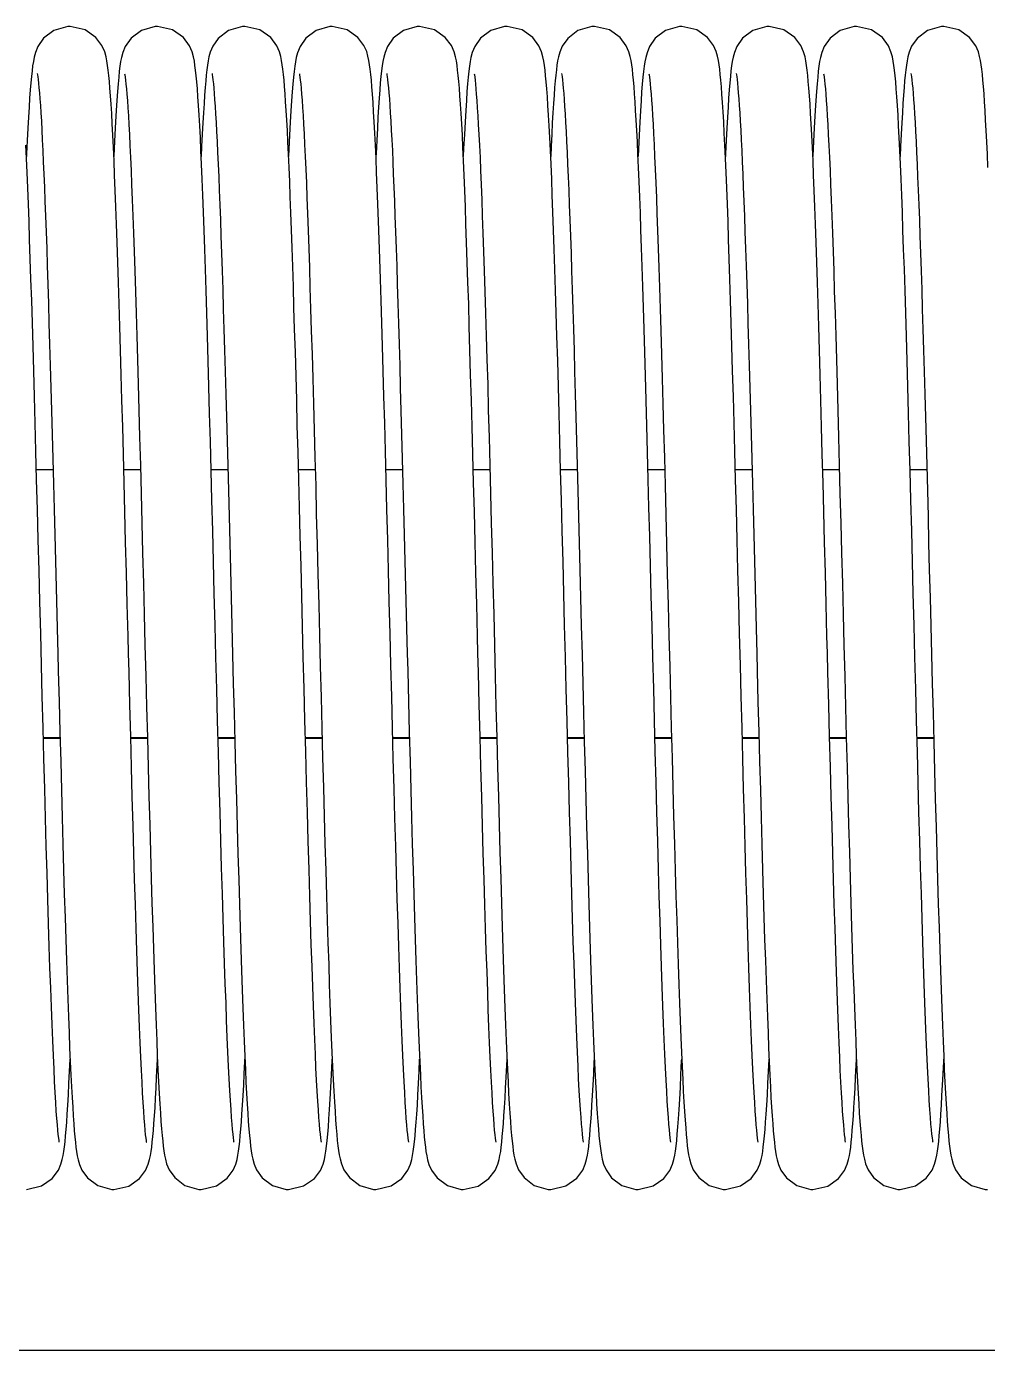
# Model space of a CAD drawing. Header units: millimetres. Extents: x 21899 to 38731, y -5425 to 3612.
# Drawn here: x 33896.1 to 33984.1, y 3114 to 3235.3 of the extents above; entities that cross this region are included whole.
import ezdxf

# ---------------------------------------------------------------- set-up
doc = ezdxf.new("R2010")
doc.units = ezdxf.units.MM

msp = doc.modelspace()

# ---------------------------------------------------------------- linework, layer by layer
at = {"color": 7, "linetype": 'Continuous'}
for p, q in [((33897.04, 3194.69), (33898.57, 3194.69)), ((33905.04, 3194.69), (33906.57, 3194.69)), ((33913.04, 3194.69), (33914.57, 3194.69)), ((33921.04, 3194.69), (33922.57, 3194.69)), ((33929.04, 3194.69), (33930.57, 3194.69)), ((33937.04, 3194.69), (33938.57, 3194.69)), ((33945.04, 3194.69), (33946.57, 3194.69)), ((33953.04, 3194.69), (33954.57, 3194.69)), ((33961.04, 3194.69), (33962.57, 3194.69)), ((33969.04, 3194.69), (33970.57, 3194.69)), ((33977.04, 3194.69), (33978.57, 3194.69)), ((33897.67, 3170.08), (33899.2, 3170.08)), ((33905.67, 3170.08), (33907.2, 3170.08)), ((33913.67, 3170.08), (33915.2, 3170.08)), ((33921.67, 3170.08), (33923.2, 3170.08)), ((33929.67, 3170.08), (33931.2, 3170.08)), ((33937.67, 3170.08), (33939.2, 3170.08)), ((33945.67, 3170.08), (33947.2, 3170.08)), ((33953.67, 3170.08), (33955.2, 3170.08)), ((33961.67, 3170.08), (33963.2, 3170.08)), ((33969.67, 3170.08), (33971.2, 3170.08)), ((33977.67, 3170.08), (33979.2, 3170.08)), ((34242.74, 3114), (32884.59, 3114))]:
    msp.add_line(p, q, dxfattribs=at)
at = {"color": 9, "linetype": 'Continuous'}
for p, q in [((33897.67, 3170.15), (33899.2, 3170.15)), ((33905.67, 3170.15), (33907.2, 3170.15)), ((33913.67, 3170.15), (33915.2, 3170.15)), ((33921.67, 3170.15), (33923.2, 3170.15)), ((33929.67, 3170.15), (33931.2, 3170.15)), ((33937.67, 3170.15), (33939.2, 3170.15)), ((33945.67, 3170.15), (33947.2, 3170.15)), ((33953.67, 3170.15), (33955.2, 3170.15)), ((33961.67, 3170.15), (33963.2, 3170.15)), ((33969.67, 3170.15), (33971.2, 3170.15)), ((33977.67, 3170.15), (33979.2, 3170.15))]:
    msp.add_line(p, q, dxfattribs=at)
at = {"color": 7, "linetype": 'Continuous'}
for points in [[(33900.13, 3235.25), (33899.91, 3235.24), (33898.64, 3234.88), (33897.7, 3234.17), (33897.18, 3233.43), (33896.96, 3232.88), (33896.84, 3232.45), (33896.76, 3232.05), (33896.69, 3231.64), (33896.64, 3231.19), (33896.58, 3230.68), (33896.53, 3230.1), (33896.47, 3229.44)], [(33903.77, 3229.6), (33903.72, 3230.22), (33903.67, 3230.77), (33903.61, 3231.26), (33903.56, 3231.69), (33903.5, 3232.09), (33903.42, 3232.48), (33903.29, 3232.92), (33903.04, 3233.5), (33902.48, 3234.25), (33901.49, 3234.94), (33900.13, 3235.25)], [(33908.13, 3235.25), (33907.91, 3235.24), (33906.65, 3234.88), (33905.71, 3234.18), (33905.18, 3233.43), (33904.95, 3232.86), (33904.83, 3232.42), (33904.75, 3232.03), (33904.69, 3231.62), (33904.63, 3231.15), (33904.58, 3230.62), (33904.52, 3230), (33904.46, 3229.29)], [(33911.78, 3229.54), (33911.72, 3230.18), (33911.67, 3230.74), (33911.62, 3231.24), (33911.56, 3231.68), (33911.5, 3232.08), (33911.42, 3232.47), (33911.29, 3232.92), (33911.05, 3233.48), (33910.5, 3234.23), (33909.51, 3234.93), (33908.13, 3235.25)], [(33916.13, 3235.25), (33915.91, 3235.24), (33914.63, 3234.87), (33913.69, 3234.16), (33913.18, 3233.44), (33912.96, 3232.9), (33912.84, 3232.47), (33912.76, 3232.09), (33912.7, 3231.7), (33912.65, 3231.27), (33912.59, 3230.8), (33912.54, 3230.26), (33912.49, 3229.65), (33912.44, 3228.97)], [(33919.81, 3229.09), (33919.76, 3229.75), (33919.71, 3230.33), (33919.66, 3230.86), (33919.61, 3231.33), (33919.55, 3231.74), (33919.49, 3232.12), (33919.41, 3232.5), (33919.29, 3232.92), (33919.05, 3233.49), (33918.49, 3234.24), (33917.51, 3234.93), (33916.13, 3235.25)], [(33924.13, 3235.25), (33923.91, 3235.24), (33922.65, 3234.88), (33921.71, 3234.18), (33921.18, 3233.42), (33920.95, 3232.85), (33920.83, 3232.42), (33920.75, 3232.02), (33920.69, 3231.61), (33920.63, 3231.14), (33920.57, 3230.6), (33920.52, 3229.98), (33920.46, 3229.27)], [(33927.81, 3229.05), (33927.76, 3229.73), (33927.71, 3230.33), (33927.66, 3230.86), (33927.61, 3231.33), (33927.55, 3231.75), (33927.49, 3232.14), (33927.4, 3232.53), (33927.28, 3232.96), (33927.03, 3233.51), (33926.48, 3234.25), (33925.5, 3234.94), (33924.13, 3235.25)], [(33932.13, 3235.25), (33931.91, 3235.24), (33930.64, 3234.88), (33929.7, 3234.17), (33929.18, 3233.43), (33928.96, 3232.88), (33928.84, 3232.45), (33928.76, 3232.05), (33928.69, 3231.64), (33928.64, 3231.19), (33928.58, 3230.68), (33928.53, 3230.1), (33928.47, 3229.44)], [(33935.77, 3229.6), (33935.72, 3230.22), (33935.67, 3230.77), (33935.61, 3231.26), (33935.56, 3231.69), (33935.5, 3232.09), (33935.42, 3232.48), (33935.29, 3232.92), (33935.04, 3233.5), (33934.48, 3234.25), (33933.49, 3234.94), (33932.13, 3235.25)], [(33940.13, 3235.25), (33939.91, 3235.24), (33938.65, 3234.88), (33937.71, 3234.18), (33937.18, 3233.43), (33936.95, 3232.86), (33936.83, 3232.42), (33936.75, 3232.03), (33936.69, 3231.62), (33936.63, 3231.15), (33936.58, 3230.62), (33936.52, 3230), (33936.46, 3229.29)], [(33943.78, 3229.54), (33943.72, 3230.18), (33943.67, 3230.74), (33943.62, 3231.24), (33943.56, 3231.68), (33943.5, 3232.08), (33943.42, 3232.47), (33943.29, 3232.92), (33943.05, 3233.48), (33942.5, 3234.23), (33941.51, 3234.93), (33940.13, 3235.25)], [(33948.13, 3235.25), (33947.91, 3235.24), (33946.63, 3234.87), (33945.69, 3234.16), (33945.18, 3233.44), (33944.96, 3232.9), (33944.84, 3232.47), (33944.76, 3232.09), (33944.7, 3231.7), (33944.65, 3231.27), (33944.59, 3230.8), (33944.54, 3230.26), (33944.49, 3229.65), (33944.44, 3228.97)], [(33951.81, 3229.09), (33951.76, 3229.75), (33951.71, 3230.33), (33951.66, 3230.86), (33951.61, 3231.33), (33951.55, 3231.74), (33951.49, 3232.12), (33951.41, 3232.5), (33951.29, 3232.92), (33951.05, 3233.49), (33950.49, 3234.24), (33949.51, 3234.93), (33948.13, 3235.25)], [(33956.13, 3235.25), (33955.91, 3235.24), (33954.65, 3234.88), (33953.71, 3234.18), (33953.18, 3233.42), (33952.95, 3232.85), (33952.83, 3232.42), (33952.75, 3232.02), (33952.69, 3231.61), (33952.63, 3231.14), (33952.57, 3230.6), (33952.52, 3229.98), (33952.46, 3229.27)], [(33959.81, 3229.05), (33959.76, 3229.73), (33959.71, 3230.33), (33959.66, 3230.86), (33959.61, 3231.33), (33959.55, 3231.75), (33959.49, 3232.14), (33959.4, 3232.53), (33959.28, 3232.96), (33959.03, 3233.51), (33958.48, 3234.25), (33957.5, 3234.94), (33956.13, 3235.25)], [(33964.13, 3235.25), (33963.91, 3235.24), (33962.64, 3234.88), (33961.7, 3234.17), (33961.18, 3233.43), (33960.96, 3232.88), (33960.84, 3232.45), (33960.76, 3232.05), (33960.69, 3231.64), (33960.64, 3231.19), (33960.58, 3230.68), (33960.53, 3230.1), (33960.47, 3229.44)], [(33967.77, 3229.6), (33967.72, 3230.22), (33967.67, 3230.77), (33967.61, 3231.26), (33967.56, 3231.69), (33967.5, 3232.09), (33967.42, 3232.48), (33967.29, 3232.92), (33967.04, 3233.5), (33966.48, 3234.25), (33965.49, 3234.94), (33964.13, 3235.25)], [(33972.13, 3235.25), (33971.91, 3235.24), (33970.65, 3234.88), (33969.71, 3234.18), (33969.18, 3233.43), (33968.95, 3232.86), (33968.83, 3232.42), (33968.75, 3232.03), (33968.69, 3231.62), (33968.63, 3231.15), (33968.58, 3230.62), (33968.52, 3230), (33968.46, 3229.29)], [(33975.78, 3229.54), (33975.72, 3230.18), (33975.67, 3230.74), (33975.62, 3231.24), (33975.56, 3231.68), (33975.5, 3232.08), (33975.42, 3232.47), (33975.29, 3232.92), (33975.05, 3233.48), (33974.5, 3234.23), (33973.51, 3234.93), (33972.13, 3235.25)], [(33980.13, 3235.25), (33979.91, 3235.24), (33978.63, 3234.87), (33977.69, 3234.16), (33977.18, 3233.44), (33976.96, 3232.9), (33976.84, 3232.47), (33976.76, 3232.09), (33976.7, 3231.7), (33976.65, 3231.27), (33976.59, 3230.8), (33976.54, 3230.26), (33976.49, 3229.65), (33976.44, 3228.97)], [(33983.81, 3229.09), (33983.76, 3229.75), (33983.71, 3230.33), (33983.66, 3230.86), (33983.61, 3231.33), (33983.55, 3231.74), (33983.49, 3232.12), (33983.41, 3232.5), (33983.29, 3232.92), (33983.05, 3233.49), (33982.49, 3234.24), (33981.51, 3234.93), (33980.13, 3235.25)], [(33897.12, 3230.93), (33897.12, 3230.93), (33897.14, 3230.83), (33897.17, 3230.65), (33897.2, 3230.39), (33897.23, 3230.05), (33897.27, 3229.64), (33897.31, 3229.17), (33897.36, 3228.62), (33897.4, 3228.01), (33897.44, 3227.33), (33897.49, 3226.59), (33897.53, 3225.76), (33897.58, 3224.87), (33897.63, 3223.9), (33897.67, 3222.86), (33897.72, 3221.73), (33897.77, 3220.53), (33897.82, 3219.25), (33897.87, 3217.88), (33897.92, 3216.44), (33897.98, 3214.92), (33898.03, 3213.32), (33898.08, 3211.64), (33898.14, 3209.89), (33898.19, 3208.06), (33898.25, 3206.16), (33898.31, 3204.19), (33898.36, 3202.15), (33898.42, 3200.04), (33898.48, 3197.88), (33898.54, 3195.66), (33898.6, 3193.38), (33898.66, 3191.06), (33898.72, 3188.7), (33898.78, 3186.29), (33898.85, 3183.86), (33898.91, 3181.4), (33898.97, 3178.92), (33899, 3177.85)], [(33905.12, 3230.92), (33905.14, 3230.82), (33905.17, 3230.62), (33905.2, 3230.34), (33905.24, 3229.98), (33905.28, 3229.55), (33905.32, 3229.05), (33905.37, 3228.47), (33905.41, 3227.81), (33905.46, 3227.08), (33905.5, 3226.26), (33905.55, 3225.35), (33905.6, 3224.35), (33905.66, 3223.25), (33905.71, 3222.06), (33905.76, 3220.77), (33905.82, 3219.39), (33905.87, 3217.9), (33905.93, 3216.32), (33905.99, 3214.64), (33906.05, 3212.87), (33906.1, 3210.99), (33906.17, 3209.01), (33906.23, 3206.93), (33906.29, 3204.75), (33906.36, 3202.48), (33906.42, 3200.11), (33906.49, 3197.64), (33906.56, 3195.09), (33906.62, 3192.47), (33906.69, 3189.78), (33906.76, 3187.04), (33906.84, 3184.25), (33906.91, 3181.43), (33906.98, 3178.6)], [(33913.12, 3230.93), (33913.14, 3230.82), (33913.17, 3230.63), (33913.2, 3230.36), (33913.24, 3230.01), (33913.28, 3229.6), (33913.32, 3229.11), (33913.36, 3228.56), (33913.4, 3227.93), (33913.45, 3227.24), (33913.49, 3226.47), (33913.54, 3225.63), (33913.59, 3224.72), (33913.63, 3223.72), (33913.68, 3222.65), (33913.73, 3221.49), (33913.78, 3220.25), (33913.83, 3218.93), (33913.89, 3217.53), (33913.94, 3216.05), (33913.99, 3214.49), (33914.05, 3212.86), (33914.1, 3211.15), (33914.15, 3209.37), (33914.21, 3207.53), (33914.27, 3205.62), (33914.32, 3203.64), (33914.38, 3201.59), (33914.44, 3199.48), (33914.5, 3197.3), (33914.56, 3195.06), (33914.62, 3192.75), (33914.68, 3190.39), (33914.74, 3187.96), (33914.8, 3185.49), (33914.87, 3182.95), (33914.93, 3180.37), (33915, 3177.75), (33915.07, 3175.09), (33915.14, 3172.42), (33915.21, 3169.74), (33915.28, 3167.09), (33915.35, 3164.49), (33915.42, 3161.95), (33915.49, 3159.49), (33915.56, 3157.13), (33915.62, 3154.88), (33915.69, 3152.74), (33915.75, 3150.72), (33915.82, 3148.81), (33915.88, 3147.02), (33915.94, 3145.34), (33916, 3143.78), (33916.06, 3142.32), (33916.12, 3140.97), (33916.17, 3139.72), (33916.23, 3138.57), (33916.28, 3137.53), (33916.34, 3136.58), (33916.39, 3135.72), (33916.44, 3134.96)], [(33921.12, 3230.92), (33921.14, 3230.82), (33921.17, 3230.62), (33921.2, 3230.34), (33921.24, 3229.99), (33921.28, 3229.56), (33921.32, 3229.06), (33921.37, 3228.49), (33921.41, 3227.84), (33921.46, 3227.11), (33921.5, 3226.31), (33921.55, 3225.41), (33921.6, 3224.43), (33921.65, 3223.35), (33921.7, 3222.18), (33921.76, 3220.92), (33921.81, 3219.56), (33921.86, 3218.11), (33921.92, 3216.56), (33921.98, 3214.92), (33922.03, 3213.18), (33922.09, 3211.34), (33922.15, 3209.4), (33922.21, 3207.37), (33922.28, 3205.24), (33922.34, 3203.01), (33922.4, 3200.69), (33922.47, 3198.28), (33922.54, 3195.78), (33922.61, 3193.2), (33922.67, 3190.55), (33922.74, 3187.84), (33922.81, 3185.09), (33922.89, 3182.3), (33922.96, 3179.48), (33923.03, 3176.65), (33923.1, 3173.83), (33923.17, 3171.03), (33923.25, 3168.27), (33923.32, 3165.57), (33923.39, 3162.94), (33923.46, 3160.39), (33923.53, 3157.95), (33923.6, 3155.62), (33923.67, 3153.42), (33923.73, 3151.33), (33923.8, 3149.37), (33923.86, 3147.52), (33923.92, 3145.8), (33923.98, 3144.18), (33924.04, 3142.68), (33924.1, 3141.29), (33924.16, 3140), (33924.22, 3138.82), (33924.27, 3137.74), (33924.33, 3136.76), (33924.38, 3135.88), (33924.44, 3135.09), (33924.49, 3134.38)], [(33929.12, 3230.93), (33929.12, 3230.93), (33929.14, 3230.83), (33929.17, 3230.65), (33929.2, 3230.39), (33929.23, 3230.05), (33929.27, 3229.64), (33929.31, 3229.17), (33929.36, 3228.62), (33929.4, 3228.01), (33929.44, 3227.33), (33929.49, 3226.59), (33929.53, 3225.76), (33929.58, 3224.87), (33929.63, 3223.9), (33929.67, 3222.86), (33929.72, 3221.73), (33929.77, 3220.53), (33929.82, 3219.25), (33929.87, 3217.88), (33929.92, 3216.44), (33929.98, 3214.92), (33930.03, 3213.32), (33930.08, 3211.64), (33930.14, 3209.89), (33930.19, 3208.06), (33930.25, 3206.16), (33930.31, 3204.19), (33930.36, 3202.15), (33930.42, 3200.04), (33930.48, 3197.88), (33930.54, 3195.66), (33930.6, 3193.38), (33930.66, 3191.06), (33930.72, 3188.7), (33930.78, 3186.29), (33930.85, 3183.86), (33930.91, 3181.4), (33930.97, 3178.92), (33931, 3177.85)], [(33937.12, 3230.92), (33937.14, 3230.82), (33937.17, 3230.62), (33937.2, 3230.34), (33937.24, 3229.98), (33937.28, 3229.55), (33937.32, 3229.05), (33937.37, 3228.47), (33937.41, 3227.81), (33937.46, 3227.08), (33937.5, 3226.26), (33937.55, 3225.35), (33937.6, 3224.35), (33937.66, 3223.25), (33937.71, 3222.06), (33937.76, 3220.77), (33937.82, 3219.39), (33937.87, 3217.9), (33937.93, 3216.32), (33937.99, 3214.64), (33938.05, 3212.87), (33938.1, 3210.99), (33938.17, 3209.01), (33938.23, 3206.93), (33938.29, 3204.75), (33938.36, 3202.48), (33938.42, 3200.11), (33938.49, 3197.64), (33938.56, 3195.09), (33938.62, 3192.47), (33938.69, 3189.78), (33938.76, 3187.04), (33938.84, 3184.25), (33938.91, 3181.43), (33938.98, 3178.6)], [(33945.12, 3230.93), (33945.14, 3230.82), (33945.17, 3230.63), (33945.2, 3230.36), (33945.24, 3230.01), (33945.28, 3229.6), (33945.32, 3229.11), (33945.36, 3228.56), (33945.4, 3227.93), (33945.45, 3227.24), (33945.49, 3226.47), (33945.54, 3225.63), (33945.59, 3224.72), (33945.63, 3223.72), (33945.68, 3222.65), (33945.73, 3221.49), (33945.78, 3220.25), (33945.83, 3218.93), (33945.89, 3217.53), (33945.94, 3216.05), (33945.99, 3214.49), (33946.05, 3212.86), (33946.1, 3211.15), (33946.15, 3209.37), (33946.21, 3207.53), (33946.27, 3205.62), (33946.32, 3203.64), (33946.38, 3201.59), (33946.44, 3199.48), (33946.5, 3197.3), (33946.56, 3195.06), (33946.62, 3192.75), (33946.68, 3190.39), (33946.74, 3187.96), (33946.8, 3185.49), (33946.87, 3182.95), (33946.93, 3180.37), (33947, 3177.75), (33947.07, 3175.09), (33947.14, 3172.42), (33947.21, 3169.74), (33947.28, 3167.09), (33947.35, 3164.49), (33947.42, 3161.95), (33947.49, 3159.49), (33947.56, 3157.13), (33947.62, 3154.88), (33947.69, 3152.74), (33947.75, 3150.72), (33947.82, 3148.81), (33947.88, 3147.02), (33947.94, 3145.34), (33948, 3143.78), (33948.06, 3142.32), (33948.12, 3140.97), (33948.17, 3139.72), (33948.23, 3138.57), (33948.28, 3137.53), (33948.34, 3136.58), (33948.39, 3135.72), (33948.44, 3134.96)], [(33953.12, 3230.92), (33953.14, 3230.82), (33953.17, 3230.62), (33953.2, 3230.34), (33953.24, 3229.99), (33953.28, 3229.56), (33953.32, 3229.06), (33953.37, 3228.49), (33953.41, 3227.84), (33953.46, 3227.11), (33953.5, 3226.31), (33953.55, 3225.41), (33953.6, 3224.43), (33953.65, 3223.35), (33953.7, 3222.18), (33953.76, 3220.92), (33953.81, 3219.56), (33953.86, 3218.11), (33953.92, 3216.56), (33953.98, 3214.92), (33954.03, 3213.18), (33954.09, 3211.34), (33954.15, 3209.4), (33954.21, 3207.37), (33954.28, 3205.24), (33954.34, 3203.01), (33954.4, 3200.69), (33954.47, 3198.28), (33954.54, 3195.78), (33954.61, 3193.2), (33954.67, 3190.55), (33954.74, 3187.84), (33954.81, 3185.09), (33954.89, 3182.3), (33954.96, 3179.48), (33955.03, 3176.65), (33955.1, 3173.83), (33955.17, 3171.03), (33955.25, 3168.27), (33955.32, 3165.57), (33955.39, 3162.94), (33955.46, 3160.39), (33955.53, 3157.95), (33955.6, 3155.62), (33955.67, 3153.42), (33955.73, 3151.33), (33955.8, 3149.37), (33955.86, 3147.52), (33955.92, 3145.8), (33955.98, 3144.18), (33956.04, 3142.68), (33956.1, 3141.29), (33956.16, 3140), (33956.22, 3138.82), (33956.27, 3137.74), (33956.33, 3136.76), (33956.38, 3135.88), (33956.44, 3135.09), (33956.49, 3134.38)], [(33961.12, 3230.93), (33961.12, 3230.93), (33961.14, 3230.83), (33961.17, 3230.65), (33961.2, 3230.39), (33961.23, 3230.05), (33961.27, 3229.64), (33961.31, 3229.17), (33961.36, 3228.62), (33961.4, 3228.01), (33961.44, 3227.33), (33961.49, 3226.59), (33961.53, 3225.76), (33961.58, 3224.87), (33961.63, 3223.9), (33961.67, 3222.86), (33961.72, 3221.73), (33961.77, 3220.53), (33961.82, 3219.25), (33961.87, 3217.88), (33961.92, 3216.44), (33961.98, 3214.92), (33962.03, 3213.32), (33962.08, 3211.64), (33962.14, 3209.89), (33962.19, 3208.06), (33962.25, 3206.16), (33962.31, 3204.19), (33962.36, 3202.15), (33962.42, 3200.04), (33962.48, 3197.88), (33962.54, 3195.66), (33962.6, 3193.38), (33962.66, 3191.06), (33962.72, 3188.7), (33962.78, 3186.29), (33962.85, 3183.86), (33962.91, 3181.4), (33962.97, 3178.92), (33963, 3177.85)], [(33969.12, 3230.92), (33969.14, 3230.82), (33969.17, 3230.62), (33969.2, 3230.34), (33969.24, 3229.98), (33969.28, 3229.55), (33969.32, 3229.05), (33969.37, 3228.47), (33969.41, 3227.81), (33969.46, 3227.08), (33969.5, 3226.26), (33969.55, 3225.35), (33969.6, 3224.35), (33969.66, 3223.25), (33969.71, 3222.06), (33969.76, 3220.77), (33969.82, 3219.39), (33969.87, 3217.9), (33969.93, 3216.32), (33969.99, 3214.64), (33970.05, 3212.87), (33970.1, 3210.99), (33970.17, 3209.01), (33970.23, 3206.93), (33970.29, 3204.75), (33970.36, 3202.48), (33970.42, 3200.11), (33970.49, 3197.64), (33970.56, 3195.09), (33970.62, 3192.47), (33970.69, 3189.78), (33970.76, 3187.04), (33970.84, 3184.25), (33970.91, 3181.43), (33970.98, 3178.6)], [(33977.12, 3230.93), (33977.14, 3230.82), (33977.17, 3230.63), (33977.2, 3230.36), (33977.24, 3230.01), (33977.28, 3229.6), (33977.32, 3229.11), (33977.36, 3228.56), (33977.4, 3227.93), (33977.45, 3227.24), (33977.49, 3226.47), (33977.54, 3225.63), (33977.59, 3224.72), (33977.63, 3223.72), (33977.68, 3222.65), (33977.73, 3221.49), (33977.78, 3220.25), (33977.83, 3218.93), (33977.89, 3217.53), (33977.94, 3216.05), (33977.99, 3214.49), (33978.05, 3212.86), (33978.1, 3211.15), (33978.15, 3209.37), (33978.21, 3207.53), (33978.27, 3205.62), (33978.32, 3203.64), (33978.38, 3201.59), (33978.44, 3199.48), (33978.5, 3197.3), (33978.56, 3195.06), (33978.62, 3192.75), (33978.68, 3190.39), (33978.74, 3187.96), (33978.8, 3185.49), (33978.87, 3182.95), (33978.93, 3180.37), (33979, 3177.75), (33979.07, 3175.09), (33979.14, 3172.42), (33979.21, 3169.74), (33979.28, 3167.09), (33979.35, 3164.49), (33979.42, 3161.95), (33979.49, 3159.49), (33979.56, 3157.13), (33979.62, 3154.88), (33979.69, 3152.74), (33979.75, 3150.72), (33979.82, 3148.81), (33979.88, 3147.02), (33979.94, 3145.34), (33980, 3143.78), (33980.06, 3142.32), (33980.12, 3140.97), (33980.17, 3139.72), (33980.23, 3138.57), (33980.28, 3137.53), (33980.34, 3136.58), (33980.39, 3135.72), (33980.44, 3134.96)], [(33896.47, 3229.44), (33896.42, 3228.7), (33896.37, 3227.87), (33896.31, 3226.95), (33896.26, 3225.93), (33896.2, 3224.82), (33896.14, 3223.6), (33896.13, 3223.33)], [(33905.47, 3177.85), (33905.43, 3179.41), (33905.36, 3182.34), (33905.28, 3185.22), (33905.21, 3188.04), (33905.14, 3190.79), (33905.07, 3193.47), (33905, 3196.07), (33904.94, 3198.59), (33904.87, 3201.02), (33904.8, 3203.36), (33904.74, 3205.61), (33904.68, 3207.77), (33904.62, 3209.84), (33904.55, 3211.81), (33904.49, 3213.68), (33904.43, 3215.46), (33904.37, 3217.15), (33904.32, 3218.74), (33904.26, 3220.24), (33904.2, 3221.64), (33904.15, 3222.95), (33904.09, 3224.17), (33904.04, 3225.29), (33903.98, 3226.32), (33903.93, 3227.27), (33903.88, 3228.13), (33903.82, 3228.9), (33903.77, 3229.6)], [(33904.46, 3229.29), (33904.41, 3228.48), (33904.35, 3227.56), (33904.29, 3226.52), (33904.23, 3225.37), (33904.16, 3224.09), (33904.13, 3223.33)], [(33915.14, 3133.08), (33915.13, 3133.1), (33915.11, 3133.24), (33915.08, 3133.48), (33915.04, 3133.81), (33915, 3134.23), (33914.95, 3134.74), (33914.91, 3135.35), (33914.86, 3136.07), (33914.8, 3136.89), (33914.75, 3137.82), (33914.69, 3138.87), (33914.64, 3140.03), (33914.58, 3141.31), (33914.52, 3142.7), (33914.46, 3144.21), (33914.4, 3145.83), (33914.33, 3147.58), (33914.27, 3149.45), (33914.2, 3151.44), (33914.14, 3153.56), (33914.07, 3155.81), (33914, 3158.19), (33913.93, 3160.69), (33913.85, 3163.3), (33913.78, 3166.01), (33913.71, 3168.8), (33913.63, 3171.66), (33913.56, 3174.55), (33913.48, 3177.48), (33913.41, 3180.41), (33913.33, 3183.33), (33913.26, 3186.22), (33913.19, 3189.07), (33913.11, 3191.87), (33913.04, 3194.6), (33912.97, 3197.25), (33912.9, 3199.81), (33912.84, 3202.27), (33912.77, 3204.63), (33912.7, 3206.88), (33912.64, 3209.03), (33912.58, 3211.07), (33912.52, 3213.02), (33912.45, 3214.86), (33912.39, 3216.61), (33912.33, 3218.25), (33912.28, 3219.81), (33912.22, 3221.27), (33912.16, 3222.63), (33912.1, 3223.89), (33912.05, 3225.07), (33911.99, 3226.14), (33911.94, 3227.12), (33911.88, 3228.02), (33911.83, 3228.82), (33911.78, 3229.54)], [(33912.44, 3228.97), (33912.39, 3228.2), (33912.33, 3227.35), (33912.28, 3226.42), (33912.23, 3225.39), (33912.17, 3224.27), (33912.13, 3223.33)], [(33923.13, 3133.08), (33923.13, 3133.09), (33923.11, 3133.23), (33923.08, 3133.47), (33923.04, 3133.8), (33923, 3134.22), (33922.95, 3134.73), (33922.91, 3135.34), (33922.86, 3136.04), (33922.81, 3136.84), (33922.75, 3137.75), (33922.7, 3138.76), (33922.64, 3139.89), (33922.59, 3141.13), (33922.53, 3142.49), (33922.47, 3143.96), (33922.41, 3145.56), (33922.34, 3147.29), (33922.28, 3149.16), (33922.21, 3151.16), (33922.14, 3153.32), (33922.07, 3155.62), (33922, 3158.06), (33921.93, 3160.63), (33921.85, 3163.3), (33921.78, 3166.05), (33921.7, 3168.87), (33921.63, 3171.73), (33921.56, 3174.61), (33921.48, 3177.48), (33921.41, 3180.32), (33921.34, 3183.12), (33921.27, 3185.87), (33921.2, 3188.57), (33921.13, 3191.2), (33921.06, 3193.77), (33921, 3196.26), (33920.93, 3198.68), (33920.87, 3201.02), (33920.81, 3203.27), (33920.75, 3205.44), (33920.68, 3207.53), (33920.62, 3209.53), (33920.57, 3211.44), (33920.51, 3213.26), (33920.45, 3214.99), (33920.39, 3216.64), (33920.34, 3218.19), (33920.28, 3219.66), (33920.23, 3221.04), (33920.17, 3222.34), (33920.12, 3223.55), (33920.07, 3224.68), (33920.02, 3225.72), (33919.96, 3226.68), (33919.91, 3227.56), (33919.86, 3228.36), (33919.81, 3229.09)], [(33920.46, 3229.27), (33920.4, 3228.45), (33920.34, 3227.52), (33920.28, 3226.48), (33920.22, 3225.31), (33920.16, 3224.01), (33920.13, 3223.33)], [(33929.43, 3179.67), (33929.35, 3182.56), (33929.28, 3185.42), (33929.21, 3188.25), (33929.14, 3191.02), (33929.06, 3193.73), (33929, 3196.37), (33928.93, 3198.91), (33928.86, 3201.36), (33928.79, 3203.71), (33928.73, 3205.96), (33928.67, 3208.11), (33928.61, 3210.16), (33928.54, 3212.12), (33928.48, 3213.97), (33928.42, 3215.74), (33928.37, 3217.41), (33928.31, 3218.99), (33928.25, 3220.47), (33928.19, 3221.87), (33928.14, 3223.17), (33928.08, 3224.37), (33928.03, 3225.49), (33927.97, 3226.51), (33927.92, 3227.44), (33927.87, 3228.29), (33927.81, 3229.05)], [(33928.47, 3229.44), (33928.42, 3228.7), (33928.37, 3227.87), (33928.31, 3226.95), (33928.26, 3225.93), (33928.2, 3224.82), (33928.14, 3223.6), (33928.13, 3223.33)], [(33937.47, 3177.85), (33937.43, 3179.41), (33937.36, 3182.34), (33937.28, 3185.22), (33937.21, 3188.04), (33937.14, 3190.79), (33937.07, 3193.47), (33937, 3196.07), (33936.94, 3198.59), (33936.87, 3201.02), (33936.8, 3203.36), (33936.74, 3205.61), (33936.68, 3207.77), (33936.62, 3209.84), (33936.55, 3211.81), (33936.49, 3213.68), (33936.43, 3215.46), (33936.37, 3217.15), (33936.32, 3218.74), (33936.26, 3220.24), (33936.2, 3221.64), (33936.15, 3222.95), (33936.09, 3224.17), (33936.04, 3225.29), (33935.98, 3226.32), (33935.93, 3227.27), (33935.88, 3228.13), (33935.82, 3228.9), (33935.77, 3229.6)], [(33936.46, 3229.29), (33936.41, 3228.48), (33936.35, 3227.56), (33936.29, 3226.52), (33936.23, 3225.37), (33936.16, 3224.09), (33936.13, 3223.33)], [(33947.14, 3133.08), (33947.13, 3133.1), (33947.11, 3133.24), (33947.08, 3133.48), (33947.04, 3133.81), (33947, 3134.23), (33946.95, 3134.74), (33946.91, 3135.35), (33946.86, 3136.07), (33946.8, 3136.89), (33946.75, 3137.82), (33946.69, 3138.87), (33946.64, 3140.03), (33946.58, 3141.31), (33946.52, 3142.7), (33946.46, 3144.21), (33946.4, 3145.83), (33946.33, 3147.58), (33946.27, 3149.45), (33946.2, 3151.44), (33946.14, 3153.56), (33946.07, 3155.81), (33946, 3158.19), (33945.93, 3160.69), (33945.85, 3163.3), (33945.78, 3166.01), (33945.71, 3168.8), (33945.63, 3171.66), (33945.56, 3174.55), (33945.48, 3177.48), (33945.41, 3180.41), (33945.33, 3183.33), (33945.26, 3186.22), (33945.19, 3189.07), (33945.11, 3191.87), (33945.04, 3194.6), (33944.97, 3197.25), (33944.9, 3199.81), (33944.84, 3202.27), (33944.77, 3204.63), (33944.7, 3206.88), (33944.64, 3209.03), (33944.58, 3211.07), (33944.52, 3213.02), (33944.45, 3214.86), (33944.39, 3216.61), (33944.33, 3218.25), (33944.28, 3219.81), (33944.22, 3221.27), (33944.16, 3222.63), (33944.1, 3223.89), (33944.05, 3225.07), (33943.99, 3226.14), (33943.94, 3227.12), (33943.88, 3228.02), (33943.83, 3228.82), (33943.78, 3229.54)], [(33944.44, 3228.97), (33944.39, 3228.2), (33944.33, 3227.35), (33944.28, 3226.42), (33944.23, 3225.39), (33944.17, 3224.27), (33944.13, 3223.33)], [(33955.13, 3133.08), (33955.13, 3133.09), (33955.11, 3133.23), (33955.08, 3133.47), (33955.04, 3133.8), (33955, 3134.22), (33954.95, 3134.73), (33954.91, 3135.34), (33954.86, 3136.04), (33954.81, 3136.84), (33954.75, 3137.75), (33954.7, 3138.76), (33954.64, 3139.89), (33954.59, 3141.13), (33954.53, 3142.49), (33954.47, 3143.96), (33954.41, 3145.56), (33954.34, 3147.29), (33954.28, 3149.16), (33954.21, 3151.16), (33954.14, 3153.32), (33954.07, 3155.62), (33954, 3158.06), (33953.93, 3160.63), (33953.85, 3163.3), (33953.78, 3166.05), (33953.7, 3168.87), (33953.63, 3171.73), (33953.56, 3174.61), (33953.48, 3177.48), (33953.41, 3180.32), (33953.34, 3183.12), (33953.27, 3185.87), (33953.2, 3188.57), (33953.13, 3191.2), (33953.06, 3193.77), (33953, 3196.26), (33952.93, 3198.68), (33952.87, 3201.02), (33952.81, 3203.27), (33952.75, 3205.44), (33952.68, 3207.53), (33952.62, 3209.53), (33952.57, 3211.44), (33952.51, 3213.26), (33952.45, 3214.99), (33952.39, 3216.64), (33952.34, 3218.19), (33952.28, 3219.66), (33952.23, 3221.04), (33952.17, 3222.34), (33952.12, 3223.55), (33952.07, 3224.68), (33952.02, 3225.72), (33951.96, 3226.68), (33951.91, 3227.56), (33951.86, 3228.36), (33951.81, 3229.09)], [(33952.46, 3229.27), (33952.4, 3228.45), (33952.34, 3227.52), (33952.28, 3226.48), (33952.22, 3225.31), (33952.16, 3224.01), (33952.13, 3223.33)], [(33961.43, 3179.67), (33961.35, 3182.56), (33961.28, 3185.42), (33961.21, 3188.25), (33961.14, 3191.02), (33961.06, 3193.73), (33961, 3196.37), (33960.93, 3198.91), (33960.86, 3201.36), (33960.79, 3203.71), (33960.73, 3205.96), (33960.67, 3208.11), (33960.61, 3210.16), (33960.54, 3212.12), (33960.48, 3213.97), (33960.42, 3215.74), (33960.37, 3217.41), (33960.31, 3218.99), (33960.25, 3220.47), (33960.19, 3221.87), (33960.14, 3223.17), (33960.08, 3224.37), (33960.03, 3225.49), (33959.97, 3226.51), (33959.92, 3227.44), (33959.87, 3228.29), (33959.81, 3229.05)], [(33960.47, 3229.44), (33960.42, 3228.7), (33960.37, 3227.87), (33960.31, 3226.95), (33960.26, 3225.93), (33960.2, 3224.82), (33960.14, 3223.6), (33960.13, 3223.33)], [(33969.47, 3177.85), (33969.43, 3179.41), (33969.36, 3182.34), (33969.28, 3185.22), (33969.21, 3188.04), (33969.14, 3190.79), (33969.07, 3193.47), (33969, 3196.07), (33968.94, 3198.59), (33968.87, 3201.02), (33968.8, 3203.36), (33968.74, 3205.61), (33968.68, 3207.77), (33968.62, 3209.84), (33968.55, 3211.81), (33968.49, 3213.68), (33968.43, 3215.46), (33968.37, 3217.15), (33968.32, 3218.74), (33968.26, 3220.24), (33968.2, 3221.64), (33968.15, 3222.95), (33968.09, 3224.17), (33968.04, 3225.29), (33967.98, 3226.32), (33967.93, 3227.27), (33967.88, 3228.13), (33967.82, 3228.9), (33967.77, 3229.6)], [(33968.46, 3229.29), (33968.41, 3228.48), (33968.35, 3227.56), (33968.29, 3226.52), (33968.23, 3225.37), (33968.16, 3224.09), (33968.13, 3223.33)], [(33979.14, 3133.08), (33979.13, 3133.1), (33979.11, 3133.24), (33979.08, 3133.48), (33979.04, 3133.81), (33979, 3134.23), (33978.95, 3134.74), (33978.91, 3135.35), (33978.86, 3136.07), (33978.8, 3136.89), (33978.75, 3137.82), (33978.69, 3138.87), (33978.64, 3140.03), (33978.58, 3141.31), (33978.52, 3142.7), (33978.46, 3144.21), (33978.4, 3145.83), (33978.33, 3147.58), (33978.27, 3149.45), (33978.2, 3151.44), (33978.14, 3153.56), (33978.07, 3155.81), (33978, 3158.19), (33977.93, 3160.69), (33977.85, 3163.3), (33977.78, 3166.01), (33977.71, 3168.8), (33977.63, 3171.66), (33977.56, 3174.55), (33977.48, 3177.48), (33977.41, 3180.41), (33977.33, 3183.33), (33977.26, 3186.22), (33977.19, 3189.07), (33977.11, 3191.87), (33977.04, 3194.6), (33976.97, 3197.25), (33976.9, 3199.81), (33976.84, 3202.27), (33976.77, 3204.63), (33976.7, 3206.88), (33976.64, 3209.03), (33976.58, 3211.07), (33976.52, 3213.02), (33976.45, 3214.86), (33976.39, 3216.61), (33976.33, 3218.25), (33976.28, 3219.81), (33976.22, 3221.27), (33976.16, 3222.63), (33976.1, 3223.89), (33976.05, 3225.07), (33975.99, 3226.14), (33975.94, 3227.12), (33975.88, 3228.02), (33975.83, 3228.82), (33975.78, 3229.54)], [(33976.44, 3228.97), (33976.39, 3228.2), (33976.33, 3227.35), (33976.28, 3226.42), (33976.23, 3225.39), (33976.17, 3224.27), (33976.13, 3223.33)], [(33984.17, 3222.34), (33984.12, 3223.55), (33984.07, 3224.68), (33984.02, 3225.72), (33983.96, 3226.68), (33983.91, 3227.56), (33983.86, 3228.36), (33983.81, 3229.09)], [(33897.43, 3179.67), (33897.35, 3182.56), (33897.28, 3185.42), (33897.21, 3188.25), (33897.14, 3191.02), (33897.06, 3193.73), (33897, 3196.37), (33896.93, 3198.91), (33896.86, 3201.36), (33896.79, 3203.71), (33896.73, 3205.96), (33896.67, 3208.11), (33896.61, 3210.16), (33896.54, 3212.12), (33896.48, 3213.97), (33896.42, 3215.74), (33896.37, 3217.41), (33896.31, 3218.99), (33896.25, 3220.47), (33896.19, 3221.87), (33896.14, 3223.17), (33896.08, 3224.37)], [(33899.13, 3133.09), (33899.13, 3133.09), (33899.11, 3133.22), (33899.08, 3133.45), (33899.04, 3133.77), (33899, 3134.17), (33898.96, 3134.67), (33898.91, 3135.25), (33898.86, 3135.93), (33898.81, 3136.72), (33898.76, 3137.62), (33898.71, 3138.64), (33898.65, 3139.77), (33898.59, 3141.02), (33898.53, 3142.38), (33898.47, 3143.86), (33898.41, 3145.46), (33898.35, 3147.19), (33898.28, 3149.04), (33898.22, 3151.01), (33898.15, 3153.11), (33898.08, 3155.34), (33898.01, 3157.7), (33897.94, 3160.18), (33897.87, 3162.76), (33897.8, 3165.44), (33897.72, 3168.2), (33897.65, 3171.02), (33897.57, 3173.88), (33897.5, 3176.77), (33897.43, 3179.67)], [(33931.13, 3133.09), (33931.13, 3133.09), (33931.11, 3133.22), (33931.08, 3133.45), (33931.04, 3133.77), (33931, 3134.17), (33930.96, 3134.67), (33930.91, 3135.25), (33930.86, 3135.93), (33930.81, 3136.72), (33930.76, 3137.62), (33930.71, 3138.64), (33930.65, 3139.77), (33930.59, 3141.02), (33930.53, 3142.38), (33930.47, 3143.86), (33930.41, 3145.46), (33930.35, 3147.19), (33930.28, 3149.04), (33930.22, 3151.01), (33930.15, 3153.11), (33930.08, 3155.34), (33930.01, 3157.7), (33929.94, 3160.18), (33929.87, 3162.76), (33929.8, 3165.44), (33929.72, 3168.2), (33929.65, 3171.02), (33929.57, 3173.88), (33929.5, 3176.77), (33929.43, 3179.67)], [(33963.13, 3133.09), (33963.13, 3133.09), (33963.11, 3133.22), (33963.08, 3133.45), (33963.04, 3133.77), (33963, 3134.17), (33962.96, 3134.67), (33962.91, 3135.25), (33962.86, 3135.93), (33962.81, 3136.72), (33962.76, 3137.62), (33962.71, 3138.64), (33962.65, 3139.77), (33962.59, 3141.02), (33962.53, 3142.38), (33962.47, 3143.86), (33962.41, 3145.46), (33962.35, 3147.19), (33962.28, 3149.04), (33962.22, 3151.01), (33962.15, 3153.11), (33962.08, 3155.34), (33962.01, 3157.7), (33961.94, 3160.18), (33961.87, 3162.76), (33961.8, 3165.44), (33961.72, 3168.2), (33961.65, 3171.02), (33961.57, 3173.88), (33961.5, 3176.77), (33961.43, 3179.67)], [(33906.98, 3178.6), (33907.05, 3175.76), (33907.12, 3172.94), (33907.2, 3170.14), (33907.27, 3167.4), (33907.34, 3164.72), (33907.41, 3162.13), (33907.48, 3159.63), (33907.55, 3157.24), (33907.62, 3154.96), (33907.69, 3152.81), (33907.75, 3150.78), (33907.81, 3148.87), (33907.88, 3147.07), (33907.94, 3145.38), (33908, 3143.81), (33908.06, 3142.35), (33908.11, 3140.99), (33908.17, 3139.74), (33908.23, 3138.59), (33908.28, 3137.54), (33908.34, 3136.59), (33908.39, 3135.74), (33908.44, 3134.97)], [(33938.98, 3178.6), (33939.05, 3175.76), (33939.12, 3172.94), (33939.2, 3170.14), (33939.27, 3167.4), (33939.34, 3164.72), (33939.41, 3162.13), (33939.48, 3159.63), (33939.55, 3157.24), (33939.62, 3154.96), (33939.69, 3152.81), (33939.75, 3150.78), (33939.81, 3148.87), (33939.88, 3147.07), (33939.94, 3145.38), (33940, 3143.81), (33940.06, 3142.35), (33940.11, 3140.99), (33940.17, 3139.74), (33940.23, 3138.59), (33940.28, 3137.54), (33940.34, 3136.59), (33940.39, 3135.74), (33940.44, 3134.97)], [(33970.98, 3178.6), (33971.05, 3175.76), (33971.12, 3172.94), (33971.2, 3170.14), (33971.27, 3167.4), (33971.34, 3164.72), (33971.41, 3162.13), (33971.48, 3159.63), (33971.55, 3157.24), (33971.62, 3154.96), (33971.69, 3152.81), (33971.75, 3150.78), (33971.81, 3148.87), (33971.88, 3147.07), (33971.94, 3145.38), (33972, 3143.81), (33972.06, 3142.35), (33972.11, 3140.99), (33972.17, 3139.74), (33972.23, 3138.59), (33972.28, 3137.54), (33972.34, 3136.59), (33972.39, 3135.74), (33972.44, 3134.97)], [(33899, 3177.85), (33899.04, 3176.25), (33899.11, 3173.41), (33899.18, 3170.63), (33899.26, 3167.94), (33899.33, 3165.32), (33899.39, 3162.8), (33899.46, 3160.36), (33899.53, 3158.03), (33899.59, 3155.79), (33899.66, 3153.66), (33899.72, 3151.63), (33899.79, 3149.71), (33899.85, 3147.9), (33899.91, 3146.19), (33899.97, 3144.59), (33900.03, 3143.1), (33900.08, 3141.71), (33900.14, 3140.43), (33900.2, 3139.24), (33900.25, 3138.16), (33900.3, 3137.17), (33900.36, 3136.28), (33900.41, 3135.48), (33900.46, 3134.76)], [(33907.13, 3133.09), (33907.14, 3133.08), (33907.13, 3133.09), (33907.11, 3133.22), (33907.08, 3133.44), (33907.04, 3133.76), (33907, 3134.17), (33906.96, 3134.66), (33906.91, 3135.25), (33906.86, 3135.93), (33906.81, 3136.71), (33906.76, 3137.59), (33906.71, 3138.57), (33906.65, 3139.66), (33906.6, 3140.87), (33906.54, 3142.19), (33906.48, 3143.63), (33906.42, 3145.19), (33906.36, 3146.87), (33906.3, 3148.68), (33906.23, 3150.61), (33906.17, 3152.66), (33906.1, 3154.84), (33906.03, 3157.13), (33905.96, 3159.54), (33905.89, 3162.06), (33905.82, 3164.69), (33905.74, 3167.41), (33905.67, 3170.23), (33905.59, 3173.13), (33905.52, 3176.11), (33905.47, 3177.85)], [(33931, 3177.85), (33931.04, 3176.25), (33931.11, 3173.41), (33931.18, 3170.63), (33931.26, 3167.94), (33931.33, 3165.32), (33931.39, 3162.8), (33931.46, 3160.36), (33931.53, 3158.03), (33931.59, 3155.79), (33931.66, 3153.66), (33931.72, 3151.63), (33931.79, 3149.71), (33931.85, 3147.9), (33931.91, 3146.19), (33931.97, 3144.59), (33932.03, 3143.1), (33932.08, 3141.71), (33932.14, 3140.43), (33932.2, 3139.24), (33932.25, 3138.16), (33932.3, 3137.17), (33932.36, 3136.28), (33932.41, 3135.48), (33932.46, 3134.76)], [(33939.13, 3133.09), (33939.14, 3133.08), (33939.13, 3133.09), (33939.11, 3133.22), (33939.08, 3133.44), (33939.04, 3133.76), (33939, 3134.17), (33938.96, 3134.66), (33938.91, 3135.25), (33938.86, 3135.93), (33938.81, 3136.71), (33938.76, 3137.59), (33938.71, 3138.57), (33938.65, 3139.66), (33938.6, 3140.87), (33938.54, 3142.19), (33938.48, 3143.63), (33938.42, 3145.19), (33938.36, 3146.87), (33938.3, 3148.68), (33938.23, 3150.61), (33938.17, 3152.66), (33938.1, 3154.84), (33938.03, 3157.13), (33937.96, 3159.54), (33937.89, 3162.06), (33937.82, 3164.69), (33937.74, 3167.41), (33937.67, 3170.23), (33937.59, 3173.13), (33937.52, 3176.11), (33937.47, 3177.85)], [(33963, 3177.85), (33963.04, 3176.25), (33963.11, 3173.41), (33963.18, 3170.63), (33963.26, 3167.94), (33963.33, 3165.32), (33963.39, 3162.8), (33963.46, 3160.36), (33963.53, 3158.03), (33963.59, 3155.79), (33963.66, 3153.66), (33963.72, 3151.63), (33963.79, 3149.71), (33963.85, 3147.9), (33963.91, 3146.19), (33963.97, 3144.59), (33964.03, 3143.1), (33964.08, 3141.71), (33964.14, 3140.43), (33964.2, 3139.24), (33964.25, 3138.16), (33964.3, 3137.17), (33964.36, 3136.28), (33964.41, 3135.48), (33964.46, 3134.76)], [(33971.13, 3133.09), (33971.14, 3133.08), (33971.13, 3133.09), (33971.11, 3133.22), (33971.08, 3133.44), (33971.04, 3133.76), (33971, 3134.17), (33970.96, 3134.66), (33970.91, 3135.25), (33970.86, 3135.93), (33970.81, 3136.71), (33970.76, 3137.59), (33970.71, 3138.57), (33970.65, 3139.66), (33970.6, 3140.87), (33970.54, 3142.19), (33970.48, 3143.63), (33970.42, 3145.19), (33970.36, 3146.87), (33970.3, 3148.68), (33970.23, 3150.61), (33970.17, 3152.66), (33970.1, 3154.84), (33970.03, 3157.13), (33969.96, 3159.54), (33969.89, 3162.06), (33969.82, 3164.69), (33969.74, 3167.41), (33969.67, 3170.23), (33969.59, 3173.13), (33969.52, 3176.11), (33969.47, 3177.85)], [(33899.81, 3134.9), (33899.86, 3135.65), (33899.92, 3136.48), (33899.97, 3137.42), (33900.02, 3138.45), (33900.08, 3139.59), (33900.13, 3140.67)], [(33907.8, 3134.79), (33907.85, 3135.49), (33907.9, 3136.26), (33907.95, 3137.11), (33908, 3138.03), (33908.05, 3139.03), (33908.1, 3140.11), (33908.13, 3140.67)], [(33915.81, 3134.93), (33915.86, 3135.65), (33915.91, 3136.46), (33915.96, 3137.34), (33916.02, 3138.3), (33916.07, 3139.34), (33916.12, 3140.46), (33916.13, 3140.67)], [(33923.78, 3134.47), (33923.83, 3135.23), (33923.89, 3136.08), (33923.95, 3137.03), (33924.01, 3138.09), (33924.06, 3139.26), (33924.12, 3140.53), (33924.13, 3140.67)], [(33931.81, 3134.9), (33931.86, 3135.65), (33931.92, 3136.48), (33931.97, 3137.42), (33932.02, 3138.45), (33932.08, 3139.59), (33932.13, 3140.67)], [(33939.8, 3134.79), (33939.85, 3135.49), (33939.9, 3136.26), (33939.95, 3137.11), (33940, 3138.03), (33940.05, 3139.03), (33940.1, 3140.11), (33940.13, 3140.67)], [(33947.81, 3134.93), (33947.86, 3135.65), (33947.91, 3136.46), (33947.96, 3137.34), (33948.02, 3138.3), (33948.07, 3139.34), (33948.12, 3140.46), (33948.13, 3140.67)], [(33955.78, 3134.47), (33955.83, 3135.23), (33955.89, 3136.08), (33955.95, 3137.03), (33956.01, 3138.09), (33956.06, 3139.26), (33956.12, 3140.53), (33956.13, 3140.67)], [(33963.81, 3134.9), (33963.86, 3135.65), (33963.92, 3136.48), (33963.97, 3137.42), (33964.02, 3138.45), (33964.08, 3139.59), (33964.13, 3140.67)], [(33971.8, 3134.79), (33971.85, 3135.49), (33971.9, 3136.26), (33971.95, 3137.11), (33972, 3138.03), (33972.05, 3139.03), (33972.1, 3140.11), (33972.13, 3140.67)], [(33979.81, 3134.93), (33979.86, 3135.65), (33979.91, 3136.46), (33979.96, 3137.34), (33980.02, 3138.3), (33980.07, 3139.34), (33980.12, 3140.46), (33980.13, 3140.67)], [(33896.13, 3128.75), (33897.51, 3129.07), (33898.49, 3129.76), (33899.05, 3130.51), (33899.29, 3131.07), (33899.41, 3131.49), (33899.49, 3131.86), (33899.55, 3132.24), (33899.6, 3132.66), (33899.66, 3133.12), (33899.71, 3133.65), (33899.76, 3134.24), (33899.81, 3134.9)], [(33900.46, 3134.76), (33900.51, 3134.13), (33900.56, 3133.56), (33900.61, 3133.06), (33900.66, 3132.62), (33900.71, 3132.22), (33900.78, 3131.84), (33900.86, 3131.46), (33900.98, 3131.04), (33901.21, 3130.51), (33901.73, 3129.8), (33902.67, 3129.11), (33903.94, 3128.76), (33904.13, 3128.75)], [(33904.13, 3128.75), (33905.5, 3129.06), (33906.48, 3129.75), (33907.04, 3130.5), (33907.28, 3131.06), (33907.4, 3131.48), (33907.48, 3131.85), (33907.55, 3132.22), (33907.6, 3132.63), (33907.65, 3133.08), (33907.7, 3133.59), (33907.75, 3134.15), (33907.8, 3134.79)], [(33908.44, 3134.97), (33908.49, 3134.3), (33908.55, 3133.7), (33908.6, 3133.17), (33908.65, 3132.71), (33908.7, 3132.29), (33908.77, 3131.9), (33908.85, 3131.52), (33908.96, 3131.09), (33909.19, 3130.56), (33909.7, 3129.83), (33910.63, 3129.12), (33911.91, 3128.76), (33912.13, 3128.75)], [(33912.13, 3128.75), (33913.53, 3129.08), (33914.51, 3129.78), (33915.06, 3130.52), (33915.29, 3131.08), (33915.41, 3131.5), (33915.49, 3131.88), (33915.55, 3132.26), (33915.61, 3132.68), (33915.66, 3133.15), (33915.71, 3133.68), (33915.76, 3134.27), (33915.81, 3134.93)], [(33916.44, 3134.96), (33916.5, 3134.28), (33916.55, 3133.69), (33916.6, 3133.16), (33916.65, 3132.7), (33916.71, 3132.28), (33916.77, 3131.9), (33916.85, 3131.51), (33916.97, 3131.08), (33917.2, 3130.54), (33917.71, 3129.82), (33918.65, 3129.11), (33919.92, 3128.76), (33920.13, 3128.75)], [(33920.13, 3128.75), (33921.51, 3129.07), (33922.49, 3129.76), (33923.04, 3130.5), (33923.29, 3131.07), (33923.41, 3131.49), (33923.49, 3131.88), (33923.55, 3132.27), (33923.61, 3132.71), (33923.67, 3133.22), (33923.72, 3133.8), (33923.78, 3134.47)], [(33924.49, 3134.38), (33924.54, 3133.77), (33924.59, 3133.22), (33924.64, 3132.74), (33924.7, 3132.32), (33924.76, 3131.93), (33924.84, 3131.54), (33924.96, 3131.11), (33925.19, 3130.56), (33925.7, 3129.83), (33926.64, 3129.12), (33927.91, 3128.76), (33928.13, 3128.75)], [(33928.13, 3128.75), (33929.51, 3129.07), (33930.49, 3129.76), (33931.05, 3130.51), (33931.29, 3131.07), (33931.41, 3131.49), (33931.49, 3131.86), (33931.55, 3132.24), (33931.6, 3132.66), (33931.66, 3133.12), (33931.71, 3133.65), (33931.76, 3134.24), (33931.81, 3134.9)], [(33932.46, 3134.76), (33932.51, 3134.13), (33932.56, 3133.56), (33932.61, 3133.06), (33932.66, 3132.62), (33932.71, 3132.22), (33932.78, 3131.84), (33932.86, 3131.46), (33932.98, 3131.04), (33933.21, 3130.51), (33933.73, 3129.8), (33934.67, 3129.11), (33935.94, 3128.76), (33936.13, 3128.75)], [(33936.13, 3128.75), (33937.5, 3129.06), (33938.48, 3129.75), (33939.04, 3130.5), (33939.28, 3131.06), (33939.4, 3131.48), (33939.48, 3131.85), (33939.55, 3132.22), (33939.6, 3132.63), (33939.65, 3133.08), (33939.7, 3133.59), (33939.75, 3134.15), (33939.8, 3134.79)], [(33940.44, 3134.97), (33940.49, 3134.3), (33940.55, 3133.7), (33940.6, 3133.17), (33940.65, 3132.71), (33940.7, 3132.29), (33940.77, 3131.9), (33940.85, 3131.52), (33940.96, 3131.09), (33941.19, 3130.56), (33941.7, 3129.83), (33942.63, 3129.12), (33943.91, 3128.76), (33944.13, 3128.75)], [(33944.13, 3128.75), (33945.53, 3129.08), (33946.51, 3129.78), (33947.06, 3130.52), (33947.29, 3131.08), (33947.41, 3131.5), (33947.49, 3131.88), (33947.55, 3132.26), (33947.61, 3132.68), (33947.66, 3133.15), (33947.71, 3133.68), (33947.76, 3134.27), (33947.81, 3134.93)], [(33948.44, 3134.96), (33948.5, 3134.28), (33948.55, 3133.69), (33948.6, 3133.16), (33948.65, 3132.7), (33948.71, 3132.28), (33948.77, 3131.9), (33948.85, 3131.51), (33948.97, 3131.08), (33949.2, 3130.54), (33949.71, 3129.82), (33950.65, 3129.11), (33951.92, 3128.76), (33952.13, 3128.75)], [(33952.13, 3128.75), (33953.51, 3129.07), (33954.49, 3129.76), (33955.04, 3130.5), (33955.29, 3131.07), (33955.41, 3131.49), (33955.49, 3131.88), (33955.55, 3132.27), (33955.61, 3132.71), (33955.67, 3133.22), (33955.72, 3133.8), (33955.78, 3134.47)], [(33956.49, 3134.38), (33956.54, 3133.77), (33956.59, 3133.22), (33956.64, 3132.74), (33956.7, 3132.32), (33956.76, 3131.93), (33956.84, 3131.54), (33956.96, 3131.11), (33957.19, 3130.56), (33957.7, 3129.83), (33958.64, 3129.12), (33959.91, 3128.76), (33960.13, 3128.75)], [(33960.13, 3128.75), (33961.51, 3129.07), (33962.49, 3129.76), (33963.05, 3130.51), (33963.29, 3131.07), (33963.41, 3131.49), (33963.49, 3131.86), (33963.55, 3132.24), (33963.6, 3132.66), (33963.66, 3133.12), (33963.71, 3133.65), (33963.76, 3134.24), (33963.81, 3134.9)], [(33964.46, 3134.76), (33964.51, 3134.13), (33964.56, 3133.56), (33964.61, 3133.06), (33964.66, 3132.62), (33964.71, 3132.22), (33964.78, 3131.84), (33964.86, 3131.46), (33964.98, 3131.04), (33965.21, 3130.51), (33965.73, 3129.8), (33966.67, 3129.11), (33967.94, 3128.76), (33968.13, 3128.75)], [(33968.13, 3128.75), (33969.5, 3129.06), (33970.48, 3129.75), (33971.04, 3130.5), (33971.28, 3131.06), (33971.4, 3131.48), (33971.48, 3131.85), (33971.55, 3132.22), (33971.6, 3132.63), (33971.65, 3133.08), (33971.7, 3133.59), (33971.75, 3134.15), (33971.8, 3134.79)], [(33972.44, 3134.97), (33972.49, 3134.3), (33972.55, 3133.7), (33972.6, 3133.17), (33972.65, 3132.71), (33972.7, 3132.29), (33972.77, 3131.9), (33972.85, 3131.52), (33972.96, 3131.09), (33973.19, 3130.56), (33973.7, 3129.83), (33974.63, 3129.12), (33975.91, 3128.76), (33976.13, 3128.75)], [(33976.13, 3128.75), (33977.53, 3129.08), (33978.51, 3129.78), (33979.06, 3130.52), (33979.29, 3131.08), (33979.41, 3131.5), (33979.49, 3131.88), (33979.55, 3132.26), (33979.61, 3132.68), (33979.66, 3133.15), (33979.71, 3133.68), (33979.76, 3134.27), (33979.81, 3134.93)], [(33980.44, 3134.96), (33980.5, 3134.28), (33980.55, 3133.69), (33980.6, 3133.16), (33980.65, 3132.7), (33980.71, 3132.28), (33980.77, 3131.9), (33980.85, 3131.51), (33980.97, 3131.08), (33981.2, 3130.54), (33981.71, 3129.82), (33982.65, 3129.11), (33983.92, 3128.76), (33984.13, 3128.75)]]:
    msp.add_lwpolyline(points, dxfattribs=at)

doc.saveas('drawing.dxf')
